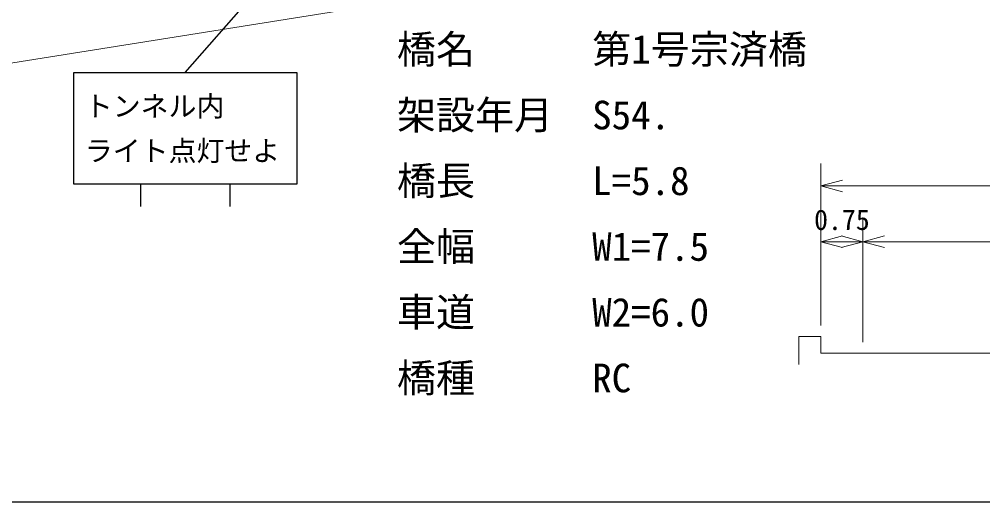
# Model space of a CAD drawing. Units: millimetres, scale not verified, with parts at other scales. Extents: x 40000 to 680000, y 20000 to 380000.
# Drawn here: x 177678 to 264022, y 205000 to 248236 of the extents above; entities that cross this region are included whole.
import ezdxf
from ezdxf.enums import TextEntityAlignment as Align

# ---------------------------------------------------------------- set-up
doc = ezdxf.new("R2010")
doc.units = ezdxf.units.MM
doc.header["$LTSCALE"] = 1000
for name, color, linetype, lineweight in [('M-STR-HTXT', 7, 'Continuous', 13), ('M-STR-STRC', 7, 'Continuous', 25), ('M-TTL-BAND', 7, 'Continuous', 25)]:
    doc.layers.add(name, color=color, linetype=linetype, lineweight=lineweight)
doc.styles.add('ＭＳ ゴシック', font='')
doc.styles.get('ＭＳ ゴシック').set_extended_font_data('MS Gothic')

msp = doc.modelspace()

# ---------------------------------------------------------------- linework, layer by layer
at = {"layer": 'M-STR-HTXT'}
for p, q in [((73794, 227864), (251548, 256206)), ((249528, 220802), (249528, 235302)), ((251460, 233820), (249528, 233302)), ((249528, 233302), (287028, 233302)), ((249528, 233302), (251460, 232784)), ((253278, 219302), (253278, 230302)), ((251460, 228820), (249528, 228302)), ((253278, 228302), (251346, 228820)), ((255210, 228820), (253278, 228302)), ((249528, 228302), (253278, 228302)), ((249528, 228302), (251460, 227784)), ((251346, 227784), (253278, 228302)), ((253278, 228302), (283278, 228302)), ((253278, 228302), (255210, 227784)), ((247528, 219802), (249528, 219802)), ((247528, 219802), (247528, 217302)), ((249528, 218302), (249528, 219802)), ((249528, 218302), (253278, 218302)), ((253278, 218302), (283278, 218302))]:
    msp.add_line(p, q, dxfattribs=at)
at = {"layer": 'M-STR-STRC'}
for p, q in [((192557, 243451), (227162, 283308)), ((182557, 243451), (202557, 243451)), ((182557, 233451), (182557, 243451)), ((202557, 243451), (202557, 233451)), ((202557, 233451), (182557, 233451)), ((188557, 233451), (188557, 231451)), ((196557, 233451), (196557, 231451))]:
    msp.add_line(p, q, dxfattribs=at)
at = {"layer": 'M-TTL-BAND'}
msp.add_line((40000, 205000), (579000, 205000), dxfattribs=at)

# ---------------------------------------------------------------- texts
at = {"layer": 'M-STR-HTXT', "style": 'ＭＳ ゴシック'}
for s, p in [('橋名\u3000\u3000\u3000第1号宗済橋', (211521, 243494)), ('架設年月\u3000S54.', (211521, 237602)), ('橋長\u3000\u3000\u3000L=5.8', (211521, 231711)), ('全幅\u3000\u3000\u3000W1=7.5', (211521, 225820)), ('車道\u3000\u3000\u3000W2=6.0', (211521, 219929)), ('橋種\u3000\u3000\u3000RC', (211521, 214038))]:
    msp.add_text(s, height=2566, dxfattribs=at).set_placement(p, align=Align.BOTTOM_LEFT)
msp.add_text('0.75', height=1833, dxfattribs=at).set_placement((251403, 228802), align=Align.BOTTOM_CENTER)
at = {"layer": 'M-STR-STRC', "style": 'ＭＳ ゴシック'}
for s, p in [('トンネル内', (183557, 240451)), ('ライト点灯せよ', (183557, 236451))]:
    msp.add_text(s, height=1833, dxfattribs=at).set_placement(p, align=Align.MIDDLE_LEFT)

doc.saveas('drawing.dxf')
